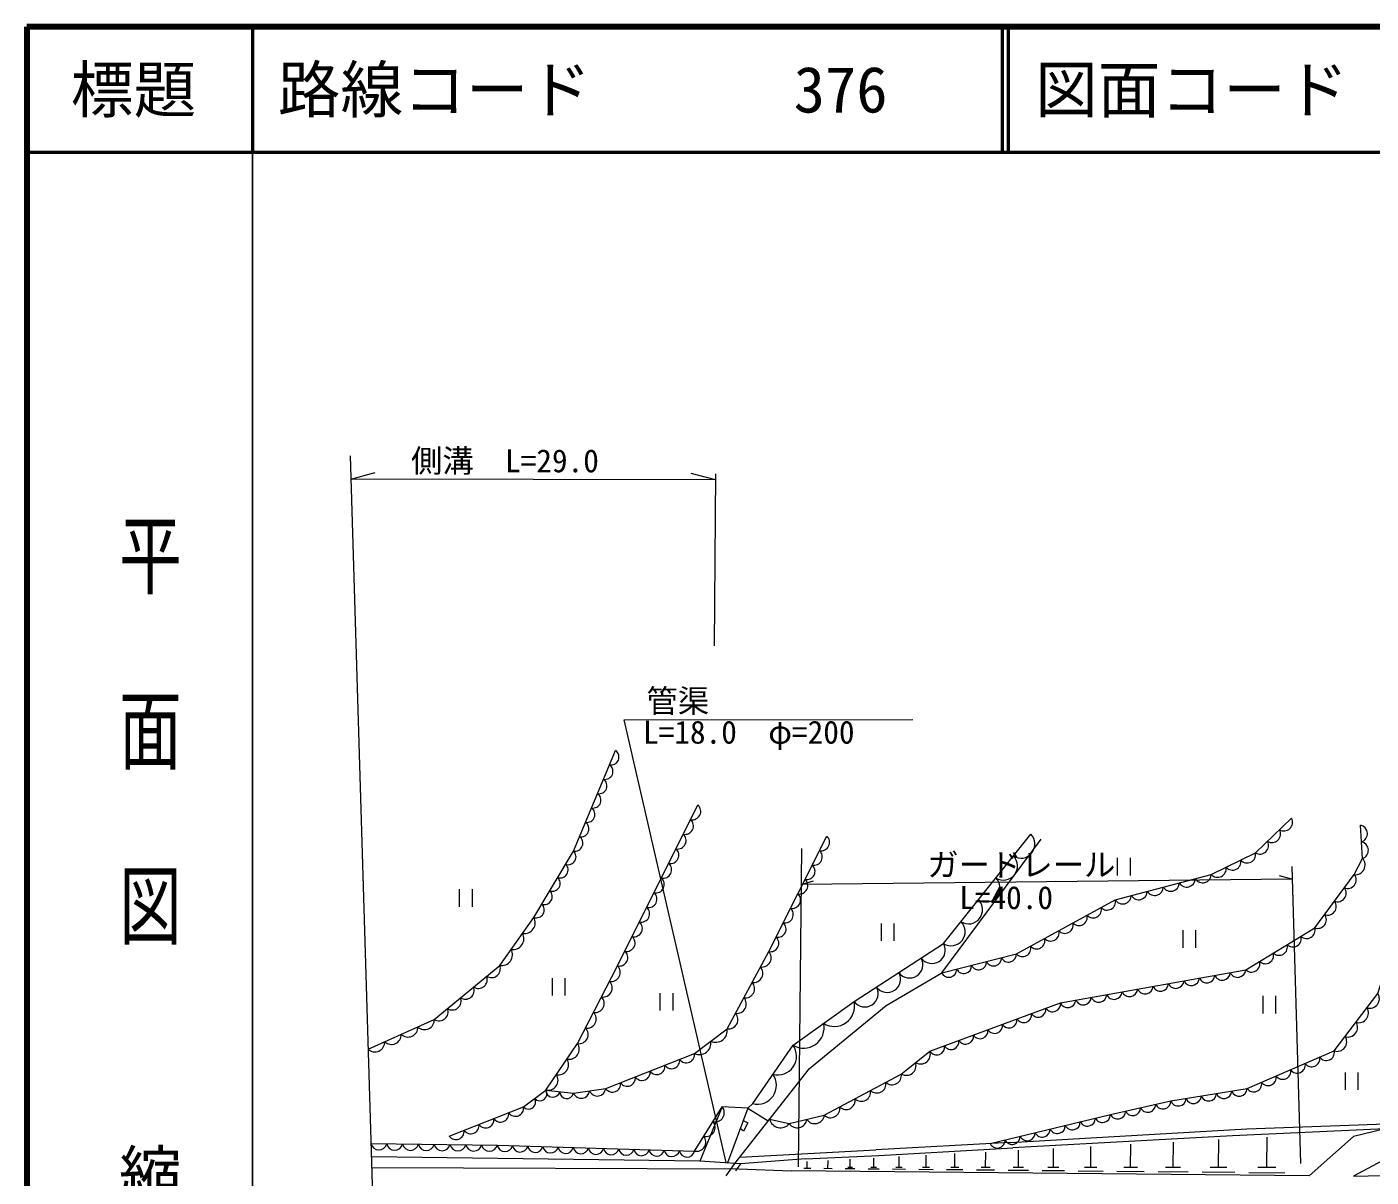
# Model space of a CAD drawing. Units: millimetres, scale not verified. Extents: x 40000 to 680000, y 20000 to 380000.
# Drawn here: x 40000 to 147178, y 288243 to 380000 of the extents above; entities that cross this region are included whole.
import ezdxf
from ezdxf.enums import TextEntityAlignment as Align

# ---------------------------------------------------------------- set-up
doc = ezdxf.new("R2010")
doc.units = ezdxf.units.MM
doc.header["$LTSCALE"] = 1000
for name, color, linetype, lineweight in [('M-BGD', 7, 'Continuous', 13), ('M-BMK-SRVR', 3, 'Continuous', 13), ('M-STR-HTXT', 7, 'Continuous', 13), ('M-TTL', 2, 'Continuous', 140), ('M-TTL-BAND', 7, 'Continuous', 25), ('M-TTL-LINE', 7, 'Continuous', 50)]:
    doc.layers.add(name, color=color, linetype=linetype, lineweight=lineweight)
doc.layers.add('M-TTL-TXT', color=7, linetype='Continuous')
doc.styles.add('@ＭＳ ゴシック', font='')
doc.styles.add('ＭＳ ゴシック', font='')
doc.styles.get('@ＭＳ ゴシック').set_extended_font_data('@MS Gothic')
doc.styles.get('ＭＳ ゴシック').set_extended_font_data('MS Gothic')

msp = doc.modelspace()

# ---------------------------------------------------------------- linework, layer by layer
at = {"layer": 'M-BGD'}
for p, q in [((126940, 313716), (126940, 312316)), ((127990, 312316), (127990, 313716)), ((74471, 311201), (74471, 309801)), ((75521, 309801), (75521, 311201)), ((108101, 308480), (108101, 307080)), ((109151, 307080), (109151, 308480)), ((132153, 307936), (132153, 306536)), ((133203, 306536), (133203, 307936)), ((81871, 304127), (81871, 302727)), ((82921, 302727), (82921, 304127)), ((90469, 302930), (90469, 301530)), ((91519, 301530), (91519, 302930)), ((138544, 302694), (138544, 301294)), ((139594, 301294), (139594, 302694)), ((145104, 296600), (145104, 295200)), ((146154, 295200), (146154, 296600)), ((97476, 293747), (95850, 289377)), ((97476, 293747), (99111, 292724)), ((118402, 291008), (107690, 290420)), ((121843, 289011), (121858, 290533)), ((124821, 289010), (124838, 290691)), ((127999, 289009), (128017, 290860)), ((131390, 289008), (131410, 291040)), ((135009, 289007), (135031, 291232)), ((138871, 289005), (138895, 291438)), ((96842, 289832), (107690, 290420)), ((102219, 288934), (102224, 289481)), ((103872, 288918), (103878, 289570)), ((105638, 289015), (105645, 289666)), ((107524, 289015), (107531, 289768)), ((109538, 289014), (109547, 289876)), ((111690, 289014), (111699, 289993)), ((113986, 289013), (113997, 290115)), ((116437, 289013), (116449, 290246)), ((119052, 289012), (119066, 290385)), ((95762, 288343), (96453, 289337)), ((96895, 289308), (96512, 288747)), ((142237, 288343), (100932, 288746)), ((102493, 288931), (101945, 288936)), ((104198, 288914), (103545, 288921)), ((106020, 288897), (105254, 288904)), ((105830, 289013), (105447, 289017)), ((107965, 288878), (107080, 288886)), ((107745, 289013), (107303, 289017)), ((110044, 288857), (109030, 288867)), ((109792, 289012), (109285, 289017)), ((112264, 288836), (111112, 288847)), ((111977, 289011), (111402, 289017)), ((114633, 288813), (113336, 288825)), ((114310, 289010), (113662, 289017)), ((117160, 288788), (115710, 288802)), ((116800, 289009), (116074, 289016)), ((119857, 288762), (118242, 288777)), ((119456, 289008), (118648, 289016)), ((122736, 288734), (120945, 288751)), ((122291, 289006), (121395, 289015)), ((125807, 288704), (123829, 288723)), ((125316, 289005), (124327, 289015)), ((129085, 288672), (126907, 288693)), ((128544, 289003), (127455, 289014)), ((132582, 288637), (130191, 288661)), ((131988, 289002), (130793, 289014)), ((136315, 288601), (133696, 288627)), ((135664, 289000), (134355, 289013)), ((140298, 288562), (137436, 288590)), ((139587, 288998), (138156, 289012))]:
    msp.add_line(p, q, dxfattribs=at)
for points in [[(67206, 298461), (72484, 300830), (77698, 305135), (80423, 308966), (83582, 314258), (86939, 322276)], [(73674, 291509), (79598, 293839), (81376, 295182), (83903, 298895), (87102, 305095), (93500, 317931)], [(99111, 292724), (99219, 292862), (100790, 292520), (103581, 293178), (109716, 296469), (112006, 298286), (122407, 302156), (137178, 304789), (142681, 308133), (145840, 312372), (146499, 313663), (146341, 316322)], [(112943, 304536), (118898, 306047), (126778, 310371), (134433, 312392), (137961, 314104), (140831, 316868)], [(81376, 295182), (83587, 294945), (86154, 295301), (93224, 298105), (95831, 300080), (99148, 306241), (103769, 315443)], [(96453, 289337), (102398, 296913), (108520, 301929), (112943, 304536), (120881, 315199)], [(97476, 293747), (97871, 294116), (101084, 298776), (105955, 302252), (113090, 306873), (120041, 315601)], [(116803, 290920), (126389, 293250), (131208, 294317), (137290, 295304), (144241, 298306), (147716, 302887), (149691, 309127), (150521, 314222)], [(67435, 290915), (77515, 290798), (93234, 290324), (95440, 293850)], [(97476, 293747), (95440, 293850), (93652, 289523), (67467, 289863)], [(97105, 292748), (97473, 292572), (97145, 291905), (96868, 292111)], [(118402, 291008), (137281, 292088), (148345, 292506), (148310, 292108), (136114, 291550), (118613, 290587)], [(148310, 292108), (145771, 291491), (142237, 288343)], [(102091, 289712), (107923, 289973), (118613, 290587)], [(150616, 290968), (150354, 290771), (145771, 288317), (153922, 288493)], [(102091, 289712), (96895, 289308), (93652, 289523)], [(67493, 289015), (96754, 288904), (100932, 288746)]]:
    msp.add_lwpolyline(points, dxfattribs=at)
for centre, radius, start, end in [((86575, 321755), 636, 259.58789, 54.97212), ((86095, 320610), 636, 259.58789, 54.97212), ((85616, 319465), 636, 259.58789, 54.97212), ((85136, 318319), 636, 259.58789, 54.97212), ((84656, 317174), 636, 259.58789, 54.97212), ((93053, 317426), 675, 258.531, 48.48002), ((84177, 316029), 636, 259.58789, 54.97212), ((92471, 316259), 675, 258.531, 48.48002), ((140220, 316545), 691, 239.9821, 27.87625), ((146187, 315646), 694, 289.6051, 77.19433), ((83697, 314883), 636, 259.58789, 54.97212), ((91890, 315092), 675, 258.531, 48.48002), ((103334, 314942), 664, 257.64943, 49.02391), ((119250, 314805), 1122, 237.73264, 45.20112), ((139264, 315624), 691, 239.9821, 27.87625), ((83155, 313796), 630, 251.06447, 47.25986), ((91308, 313925), 675, 258.531, 48.48002), ((102756, 313791), 664, 257.64943, 49.02391), ((137296, 313978), 677, 221.04237, 10.71132), ((138307, 314702), 691, 239.9821, 27.87625), ((146266, 314316), 694, 289.6051, 77.19433), ((82523, 312737), 630, 251.06447, 47.25986), ((90726, 312758), 675, 258.531, 48.48002), ((102178, 312641), 664, 257.64943, 49.02391), ((117860, 313059), 1122, 237.73264, 45.20112), ((134944, 312837), 677, 221.04237, 10.71132), ((136120, 313407), 677, 221.04237, 10.71132), ((145925, 313142), 774, 263.72488, 42.2134), ((81891, 311679), 630, 251.06447, 47.25986), ((90145, 311591), 675, 258.531, 48.48002), ((101601, 311491), 664, 257.64943, 49.02391), ((116470, 311313), 1122, 237.73264, 45.20112), ((132472, 312066), 685, 210.4775, 359.09691), ((133748, 312403), 685, 210.4775, 359.09691), ((145296, 311954), 687, 249.08175, 37.52086), ((81259, 310620), 630, 251.06447, 47.25986), ((89563, 310424), 675, 258.531, 48.48002), ((101023, 310340), 664, 257.64943, 49.02391), ((128644, 311056), 685, 210.4775, 359.09691), ((129920, 311393), 685, 210.4775, 359.09691), ((131196, 311729), 685, 210.4775, 359.09691), ((144506, 310894), 687, 249.08175, 37.52086), ((80627, 309562), 630, 251.06447, 47.25986), ((88981, 309258), 675, 258.531, 48.48002), ((115079, 309568), 1122, 237.73264, 45.20112), ((125011, 309587), 662, 222.93745, 14.58486), ((126137, 310205), 662, 222.93745, 14.58486), ((127368, 310719), 685, 210.4775, 359.09691), ((143716, 309835), 687, 249.08175, 37.52086), ((79672, 308538), 864, 259.48953, 29.65892), ((100446, 309190), 664, 257.64943, 49.02391), ((123885, 308969), 662, 222.93745, 14.58486), ((142926, 308775), 687, 249.08175, 37.52086), ((78764, 307261), 864, 259.48953, 29.65892), ((88400, 308091), 675, 258.531, 48.48002), ((99868, 308040), 664, 257.64943, 49.02391), ((113689, 307822), 1122, 237.73264, 45.20112), ((121634, 307733), 662, 222.93745, 14.58486), ((122760, 308351), 662, 222.93745, 14.58486), ((142045, 307940), 665, 225.62753, 16.94285), ((87818, 306924), 675, 258.531, 48.48002), ((99290, 306890), 664, 257.64943, 49.02391), ((112163, 306349), 1065, 216.40521, 29.44909), ((119383, 306498), 662, 222.93745, 14.58486), ((120509, 307116), 662, 222.93745, 14.58486), ((139844, 306602), 665, 225.62753, 16.94285), ((140944, 307271), 665, 225.62753, 16.94285), ((77855, 305984), 864, 259.48953, 29.65892), ((87237, 305757), 675, 258.531, 48.48002), ((98605, 305738), 740, 260.60546, 42.79303), ((110379, 305194), 1065, 216.40521, 29.44909), ((117080, 305717), 628, 205.96053, 2.51458), ((118271, 306019), 628, 205.96053, 2.51458), ((138743, 305933), 665, 225.62753, 16.94285), ((77044, 304864), 707, 236.58007, 22.51683), ((86572, 304584), 737, 261.45828, 43.96117), ((97942, 304506), 740, 260.60546, 42.79303), ((108595, 304039), 1065, 216.40521, 29.44909), ((113507, 304810), 628, 205.96053, 2.51458), ((114698, 305112), 628, 205.96053, 2.51458), ((115889, 305415), 628, 205.96053, 2.51458), ((135307, 304599), 641, 202.802, 357.412), ((136538, 304818), 641, 202.802, 357.412), ((137643, 305264), 665, 225.62753, 16.94285), ((74959, 303142), 707, 236.58007, 22.51683), ((76002, 304003), 707, 236.58007, 22.51683), ((85932, 303344), 737, 261.45828, 43.96117), ((97278, 303274), 740, 260.60546, 42.79303), ((106811, 302884), 1065, 216.40521, 29.44909), ((129152, 303502), 641, 202.802, 357.412), ((130383, 303721), 641, 202.802, 357.412), ((131614, 303941), 641, 202.802, 357.412), ((132845, 304160), 641, 202.802, 357.412), ((134076, 304379), 641, 202.802, 357.412), ((73916, 302281), 707, 236.58007, 22.51683), ((85292, 302104), 737, 261.45828, 43.96117), ((96615, 302042), 740, 260.60546, 42.79303), ((104377, 301887), 1619, 237.9856, 13.03114), ((122997, 302405), 641, 202.802, 357.412), ((124228, 302624), 641, 202.802, 357.412), ((125459, 302844), 641, 202.802, 357.412), ((126690, 303063), 641, 202.802, 357.412), ((127921, 303282), 641, 202.802, 357.412), ((147069, 302476), 767, 253.17138, 32.4592), ((72874, 301420), 707, 236.58007, 22.51683), ((84652, 300864), 737, 261.45828, 43.96117), ((95951, 300809), 740, 260.60546, 42.79303), ((119472, 301203), 630, 212.32758, 8.49811), ((120628, 301633), 630, 212.32758, 8.49811), ((121784, 302063), 630, 212.32758, 8.49811), ((146201, 301330), 767, 253.17138, 32.4592), ((70393, 300191), 773, 224.85535, 3.49444), ((71713, 300783), 773, 224.85535, 3.49444), ((84013, 299623), 737, 261.45828, 43.96117), ((101942, 300149), 1619, 237.9856, 13.03114), ((117161, 300343), 630, 212.32758, 8.49811), ((118317, 300773), 630, 212.32758, 8.49811), ((145332, 300185), 767, 253.17138, 32.4592), ((67754, 299006), 773, 224.85535, 3.49444), ((69074, 299598), 773, 224.85535, 3.49444), ((93623, 298932), 918, 244.24839, 10.04498), ((94926, 299919), 918, 244.24839, 10.04498), ((113694, 299053), 630, 212.32758, 8.49811), ((114850, 299483), 630, 212.32758, 8.49811), ((116006, 299913), 630, 212.32758, 8.49811), ((144463, 299039), 767, 253.17138, 32.4592), ((83225, 298451), 810, 258.26865, 33.23329), ((92579, 298012), 652, 215.09496, 8.17635), ((99868, 297896), 1501, 254.92599, 35.91969), ((111257, 298054), 784, 239.66855, 17.16756), ((112539, 298623), 630, 212.32758, 8.49811), ((143603, 298191), 648, 216.56569, 10.14544), ((82383, 297213), 810, 258.26865, 33.23329), ((90222, 297077), 652, 215.09496, 8.17635), ((91401, 297545), 652, 215.09496, 8.17635), ((110112, 297146), 784, 239.66855, 17.16756), ((141286, 297191), 648, 216.56569, 10.14544), ((142444, 297691), 648, 216.56569, 10.14544), ((81540, 295976), 810, 258.26865, 33.23329), ((87866, 296143), 652, 215.09496, 8.17635), ((89044, 296610), 652, 215.09496, 8.17635), ((98262, 295565), 1501, 254.92599, 35.91969), ((108991, 296347), 735, 226.84177, 9.58363), ((138969, 296190), 648, 216.56569, 10.14544), ((140127, 296691), 648, 216.56569, 10.14544), ((80895, 294894), 560, 223.23445, 30.91169), ((81935, 295182), 559, 179.96517, 347.80382), ((83041, 295063), 559, 179.96517, 347.80382), ((84206, 295202), 670, 202.56794, 353.19834), ((85489, 295380), 670, 202.56794, 353.19834), ((86688, 295675), 652, 215.09496, 8.17635), ((106537, 295030), 735, 226.84177, 9.58363), ((107764, 295689), 735, 226.84177, 9.58363), ((134228, 294938), 630, 201.10586, 357.33579), ((135444, 295136), 630, 201.10586, 357.33579), ((136661, 295333), 630, 201.10586, 357.33579), ((137810, 295690), 648, 216.56569, 10.14544), ((78949, 293751), 655, 215.17787, 7.76487), ((80006, 294223), 560, 223.23445, 30.91169), ((94877, 293384), 730, 256.35083, 39.57859), ((104083, 293714), 735, 226.84177, 9.58363), ((105310, 294372), 735, 226.84177, 9.58363), ((128168, 293778), 630, 204.42658, 0.53156), ((129372, 294044), 630, 204.42658, 0.53156), ((130577, 294311), 630, 204.42658, 0.53156), ((131795, 294543), 630, 201.10586, 357.33579), ((133011, 294741), 630, 201.10586, 357.33579), ((76579, 292819), 655, 215.17787, 7.76487), ((77764, 293285), 655, 215.17787, 7.76487), ((94142, 292209), 730, 256.35083, 39.57859), ((100089, 293078), 896, 193.93391, 321.46573), ((101427, 292941), 764, 213.48213, 353.05916), ((102823, 293270), 764, 213.48213, 353.05916), ((123363, 292649), 630, 205.58203, 1.73753), ((124561, 292940), 630, 205.58203, 1.73753), ((125759, 293231), 630, 205.58203, 1.73753), ((126963, 293511), 630, 204.42658, 0.53156), ((74210, 291887), 655, 215.17787, 7.76487), ((75394, 292353), 655, 215.17787, 7.76487), ((119768, 291775), 630, 205.58203, 1.73753), ((120966, 292066), 630, 205.58203, 1.73753), ((122164, 292357), 630, 205.58203, 1.73753), ((68067, 291055), 647, 192.46248, 346.20715), ((69327, 291040), 647, 192.46248, 346.20715), ((70587, 291026), 647, 192.46248, 346.20715), ((71847, 291011), 647, 192.46248, 346.20715), ((73107, 290996), 647, 192.46248, 346.20715), ((74367, 290982), 647, 192.46248, 346.20715), ((75627, 290967), 647, 192.46248, 346.20715), ((76887, 290952), 647, 192.46248, 346.20715), ((78123, 290896), 616, 189.11528, 347.43074), ((79332, 290859), 616, 189.11528, 347.43074), ((80541, 290823), 616, 189.11528, 347.43074), ((81750, 290786), 616, 189.11528, 347.43074), ((82960, 290750), 616, 189.11528, 347.43074), ((84169, 290714), 616, 189.11528, 347.43074), ((85378, 290677), 616, 189.11528, 347.43074), ((86587, 290641), 616, 189.11528, 347.43074), ((87796, 290604), 616, 189.11528, 347.43074), ((89005, 290568), 616, 189.11528, 347.43074), ((93406, 291034), 730, 256.35083, 39.57859), ((117371, 291193), 630, 205.58203, 1.73753), ((118569, 291484), 630, 205.58203, 1.73753), ((90215, 290531), 616, 189.11528, 347.43074), ((91424, 290495), 616, 189.11528, 347.43074), ((92633, 290458), 616, 189.11528, 347.43074)]:
    msp.add_arc(centre, radius, start, end, dxfattribs=at)
at = {"layer": 'M-BMK-SRVR'}
msp.add_line((65770, 345793), (67634, 284352), dxfattribs=at)
at = {"layer": 'M-STR-HTXT'}
for p, q in [((65827, 343930), (67760, 344443)), ((94892, 343856), (92962, 344379)), ((94895, 344354), (94811, 330638)), ((94892, 343856), (65827, 343930)), ((87614, 324711), (110639, 324747)), ((95742, 289405), (87614, 324711)), ((101753, 314466), (101499, 289066)), ((140869, 313027), (141547, 289320)), ((140869, 312011), (101725, 311589)), ((140869, 312011), (139867, 312268)), ((101725, 311589), (102722, 311867))]:
    msp.add_line(p, q, dxfattribs=at)
at = {"layer": 'M-TTL'}
for p, q in [((40000, 380000), (40000, 20000)), ((680000, 380000), (40000, 380000))]:
    msp.add_line(p, q, dxfattribs=at)
at = {"layer": 'M-TTL-BAND'}
msp.add_line((58000, 370000), (58000, 20000), dxfattribs=at)
at = {"layer": 'M-TTL-LINE'}
for p, q in [((58000, 380000), (58000, 370000)), ((117750, 380000), (117750, 370000)), ((118250, 380000), (118250, 370000)), ((40000, 370000), (680000, 370000))]:
    msp.add_line(p, q, dxfattribs=at)

# ---------------------------------------------------------------- texts
at = {"layer": 'M-STR-HTXT', "style": 'ＭＳ ゴシック'}
for s, p in [('側溝\u3000L=29.0', (70624, 343918)), ('管渠', (89400, 324762)), ('L=18.0\u3000φ=200', (89127, 322270)), ('ガードレール', (111791, 311697)), ('L=40.0', (114337, 309073))]:
    msp.add_text(s, height=1833, dxfattribs=at).set_placement(p, align=Align.BOTTOM_LEFT)
at = {"layer": 'M-TTL-BAND', "style": '@ＭＳ ゴシック', "width": 1.4}
msp.add_text('平  面  図', height=3666, rotation=270, dxfattribs=at).set_placement((49777, 306475), align=Align.MIDDLE_RIGHT)
at = {"layer": 'M-TTL-BAND', "style": '@ＭＳ ゴシック'}
msp.add_text('縮尺千分の一', height=3666, rotation=270, dxfattribs=at).set_placement((49777, 261030), align=Align.MIDDLE_RIGHT)
at = {"layer": 'M-TTL-TXT', "style": 'ＭＳ ゴシック'}
msp.add_text('標題', height=3666, dxfattribs=at).set_placement((48500, 375000), align=Align.MIDDLE_CENTER)
for s, p in [('路線コード', (60000, 375000)), ('376', (101142, 375000)), ('図面コード', (120380, 375000))]:
    msp.add_text(s, height=3666, dxfattribs=at).set_placement(p, align=Align.MIDDLE_LEFT)

doc.saveas('drawing.dxf')
